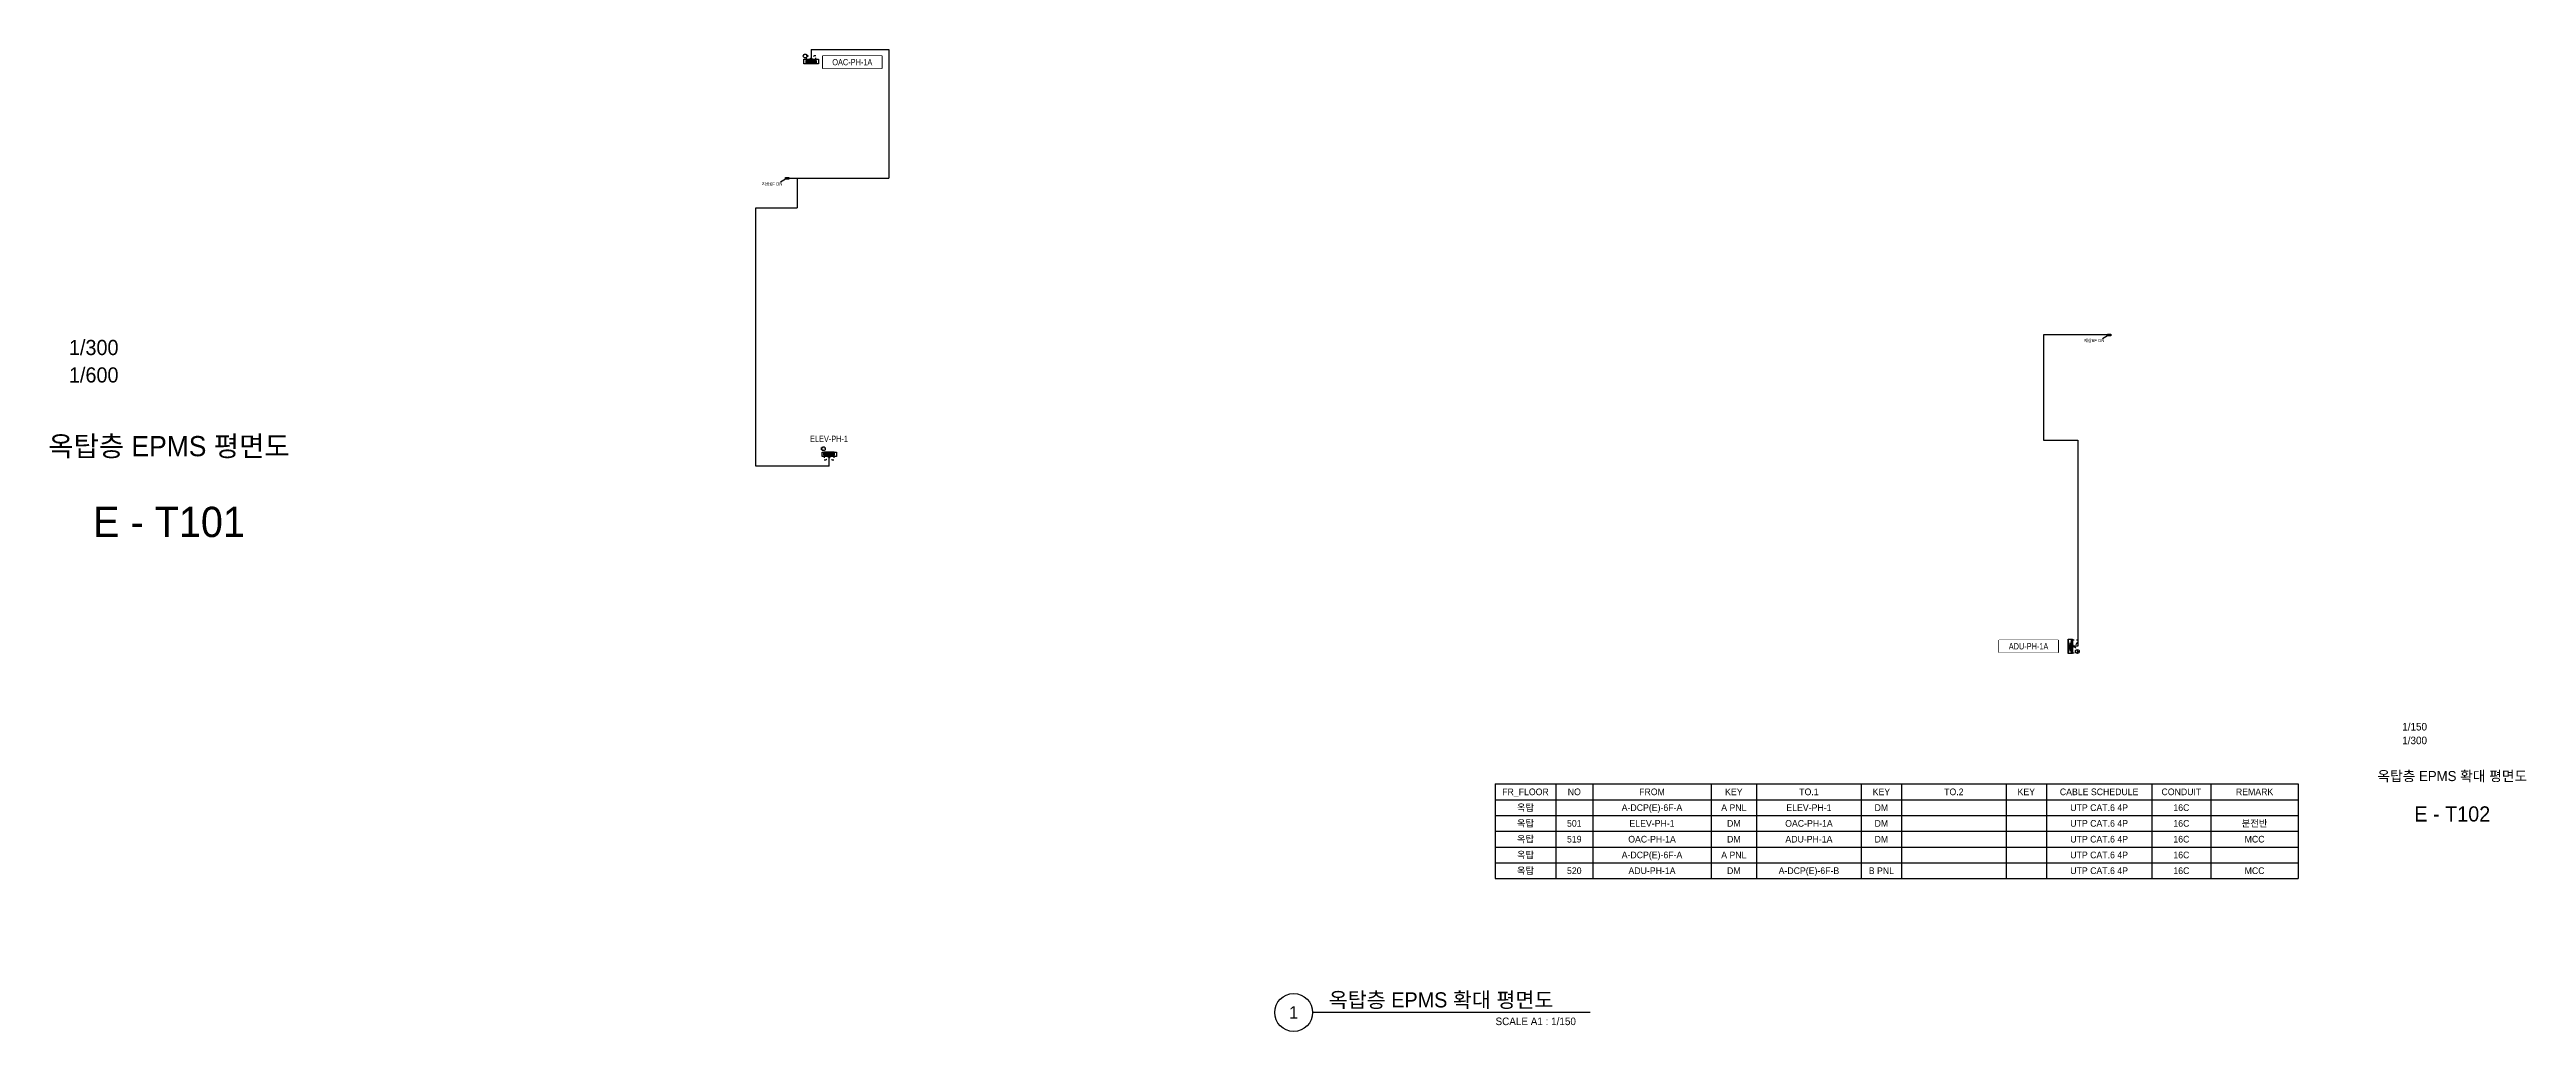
# Model space of a CAD drawing. Header units: millimetres. Extents: x 89450 to 753248, y -530175 to 1209785.
# Drawn here: x 226154 to 373335, y 895425 to 953746 of the extents above; entities that cross this region are included whole.
import ezdxf
from ezdxf.enums import TextEntityAlignment as Align

# ---------------------------------------------------------------- set-up
doc = ezdxf.new("R2010")
doc.units = ezdxf.units.MM
doc.header["$LTSCALE"] = 150
doc.linetypes.add('CONTINOUS', pattern=[0])
doc.linetypes.add('D1', pattern=[3, 1, -1, 1])
for name, color, linetype in [('------01 Distribution Panel', 3, 'Continuous'), ('------01 Motor Control Panel or Center', 4, 'Continuous'), ('-----29 Cable Schedule', 1, 'Continuous'), ('-----29 Indicator', 1, 'Continuous'), ('-----30 Text', 2, 'Continuous'), ('-----41 Drawing Title', 2, 'Continuous'), ('-----42 Drawing Number', 2, 'Continuous'), ('-----43 Drawing Scale', 3, 'Continuous'), ('-----99 EPMS CABLE DUCT', 4, 'Continuous'), ('-----99 EPMS CONDUIT', 4, 'Continuous'), ('-----99 EPMS DEVICE', 3, 'Continuous')]:
    doc.layers.add(name, color=color, linetype=linetype)
doc.styles.add('ELEC', font='')
doc.styles.get('ELEC').set_extended_font_data('Dotum')

# ---------------------------------------------------------------- blocks, each defined once
blk = doc.blocks.new('PNL3')
at = {"color": 161, "linetype": 'D1'}
for p, q in [((-200, 280), (-480, 280)), ((-200, -280), (-480, -280))]:
    blk.add_line(p, q, dxfattribs=at)
at = {"color": 161}
for p, q in [((-200, 276), (0, 76)), ((-200, 205), (0, 5)), ((-200, 135), (0, -65)), ((-200, 64), (0, -136)), ((-153, 300), (0, 147)), ((-83, 300), (0, 217)), ((-200, -7), (0, -207)), ((-200, -78), (0, -278)), ((-200, -148), (-48, -300)), ((-200, -219), (-119, -300))]:
    blk.add_line(p, q, dxfattribs=at)
blk.add_lwpolyline([(0, -300), (-200, -300), (-200, 300), (0, 300)], close=True, dxfattribs=at)
at = {"color": 161, "linetype": 'D1'}
for centre, start, end in [((-200, 280), 180, 270), ((-200, -280), 90, 180)]:
    blk.add_arc(centre, 280, start, end, dxfattribs=at)
blk = doc.blocks.new('MCP_EQUIPMENT-2')
at = {"color": 161}
for p, q in [((200, 400), (0, -400)), ((200, -400), (0, 400))]:
    blk.add_line(p, q, dxfattribs=at)
at = {"color": 161, "linetype": 'D1'}
for p, q in [((200, 380), (580, 380)), ((200, -380), (580, -380))]:
    blk.add_line(p, q, dxfattribs=at)
at = {"color": 161}
blk.add_lwpolyline([(200, 400), (0, 400), (0, -400), (200, -400)], close=True, dxfattribs=at)
at = {"color": 161, "linetype": 'D1'}
for centre, start, end in [((200, 380), 270, 0), ((200, -380), 0, 90)]:
    blk.add_arc(centre, 380, start, end, dxfattribs=at)

msp = doc.modelspace()

# ---------------------------------------------------------------- linework, layer by layer
at = {"layer": '------01 Motor Control Panel or Center', "linetype": 'CONTINOUS'}
msp.add_lwpolyline([(275607, 953370), (275607, 952630), (272104, 952630), (272104, 953370)], close=True, dxfattribs=at)
at = {"layer": '------01 Motor Control Panel or Center', "linetype": 'CONTINOUS', "elevation": 0}
msp.add_lwpolyline([(345500, 918670), (345500, 917930), (341997, 917930), (341997, 918670)], close=True, dxfattribs=at)
at = {"layer": '-----29 Cable Schedule'}
for p, q in [((312060, 910125), (312060, 909188)), ((312060, 910125), (359779, 910125)), ((315652, 910125), (315652, 909188)), ((317860, 910125), (317860, 909188)), ((324888, 910125), (324888, 909188)), ((327587, 910125), (327587, 909188)), ((333811, 910125), (333811, 909188)), ((336198, 910125), (336198, 909188)), ((342422, 910125), (342422, 909188)), ((344810, 910125), (344810, 909188)), ((351078, 910125), (351078, 909188)), ((354581, 910125), (354581, 909188)), ((359779, 910125), (359779, 909188)), ((312060, 909188), (312060, 904503)), ((312060, 909188), (359779, 909188)), ((312060, 909188), (359779, 909188)), ((312060, 908251), (359779, 908251)), ((315652, 909188), (315652, 904503)), ((317860, 909188), (317860, 904503)), ((324888, 909188), (324888, 904503)), ((327587, 909188), (327587, 904503)), ((333811, 909188), (333811, 904503)), ((336198, 909188), (336198, 904503)), ((342422, 909188), (342422, 904503)), ((344810, 909188), (344810, 904503)), ((351078, 909188), (351078, 904503)), ((354581, 909188), (354581, 904503)), ((359779, 909188), (359779, 904503)), ((312060, 907314), (359779, 907314)), ((312060, 906377), (359779, 906377)), ((312060, 905440), (359779, 905440)), ((312060, 904503), (359779, 904503))]:
    msp.add_line(p, q, dxfattribs=at)
at = {"layer": '-----29 Indicator'}
for centre in [(271058, 953366), (346648, 917996)]:
    msp.add_circle(centre, 114, dxfattribs=at)
at = {"layer": '-----41 Drawing Title', "color": 7}
msp.add_line((317695, 896550), (301205, 896550), dxfattribs=at)
msp.add_circle((300080, 896550), 1125, dxfattribs=at)
at = {"layer": '-----99 EPMS CABLE DUCT'}
for p, q in [((269993, 946100), (269587, 945866)), ((269903, 946140), (270083, 946060)), ((269903, 946060), (270083, 946140)), ((348545, 936800), (348139, 936566)), ((348455, 936840), (348635, 936760)), ((348455, 936760), (348635, 936840))]:
    msp.add_line(p, q, dxfattribs=at)
at = {"layer": '-----99 EPMS CABLE DUCT', "elevation": 0}
for points in [[(269587, 945866, 0, 70, 0), (269763, 945967, 40, 40, 0)], [(348139, 936566, 0, 70, 0), (348315, 936667, 40, 40, 0)]]:
    msp.add_lwpolyline(points, format="xyseb", dxfattribs=at)
for points in [[(269893, 946150), (270093, 946150), (270093, 946050), (269893, 946050)], [(269903, 946140), (270083, 946140), (270083, 946060), (269903, 946060)], [(348445, 936850), (348645, 936850), (348645, 936750), (348445, 936750)], [(348455, 936840), (348635, 936840), (348635, 936760), (348455, 936760)]]:
    msp.add_lwpolyline(points, close=True, dxfattribs=at)
msp.add_lwpolyline([(269993, 946100), (270576, 946100), (270576, 944345)], dxfattribs=at)
at = {"layer": '-----99 EPMS CABLE DUCT'}
for centre in [(269993, 946100), (269993, 946100), (348545, 936800)]:
    msp.add_circle(centre, 10, dxfattribs=at)
at = {"layer": '-----99 EPMS CONDUIT'}
for p, q in [((269993, 946100), (276017, 946100)), ((346687, 918300), (346370, 918300))]:
    msp.add_line(p, q, dxfattribs=at)
msp.add_arc((346370, 918300), 63.8, 30, 330, dxfattribs=at)

# ---------------------------------------------------------------- block references
at = {"layer": '------01 Motor Control Panel or Center', "rotation": 269.9999999999999}
msp.add_blockref('PNL3', (271404, 952900), dxfattribs=at)

# ---------------------------------------------------------------- texts
at = {"layer": '-----29 Indicator', "style": 'ELEC', "width": 0.6}
msp.add_text('519', height=150, dxfattribs=at).set_placement((271058, 953366), align=Align.MIDDLE_CENTER)
at = {"layer": '-----29 Indicator', "style": 'ELEC'}
msp.add_text('520', height=150, rotation=360, dxfattribs=at).set_placement((346648, 917996), align=Align.MIDDLE_CENTER)
at = {"layer": '-----30 Text', "style": 'ELEC'}
for s, p in [('FR_FLOOR', (313856, 909656)), ('NO', (316756, 909656)), ('FROM', (321374, 909656)), ('KEY', (326237, 909656)), ('TO.1', (330699, 909656)), ('KEY', (335005, 909656)), ('TO.2', (339310, 909656)), ('KEY', (343616, 909656)), ('CABLE SCHEDULE', (347944, 909656)), ('CONDUIT', (352830, 909656)), ('REMARK', (357180, 909656)), ('옥탑', (313856, 908719)), ('A-DCP(E)-6F-A', (321374, 908719)), ('A PNL', (326237, 908719)), ('ELEV-PH-1', (330699, 908719)), ('DM', (335005, 908719)), ('UTP CAT.6 4P', (347944, 908719)), ('16C', (352830, 908719)), ('옥탑', (313856, 907782)), ('옥탑', (313856, 906845)), ('501', (316756, 907782)), ('519', (316756, 906845)), ('OAC-PH-1A', (321374, 906845)), ('ELEV-PH-1', (321374, 907782)), ('DM', (326237, 907782)), ('DM', (326237, 906845)), ('ADU-PH-1A', (330699, 906845)), ('OAC-PH-1A', (330699, 907782)), ('DM', (335005, 907782)), ('DM', (335005, 906845)), ('UTP CAT.6 4P', (347944, 907782)), ('UTP CAT.6 4P', (347944, 906845)), ('16C', (352830, 907782)), ('16C', (352830, 906845)), ('분전반', (357180, 907782)), ('MCC', (357180, 906845)), ('옥탑', (313856, 905908)), ('옥탑', (313856, 904972)), ('520', (316756, 904972)), ('A-DCP(E)-6F-A', (321374, 905908)), ('ADU-PH-1A', (321374, 904972)), ('A PNL', (326237, 905908)), ('DM', (326237, 904972)), ('A-DCP(E)-6F-B', (330699, 904972)), ('B PNL', (335005, 904972)), ('UTP CAT.6 4P', (347944, 905908)), ('UTP CAT.6 4P', (347944, 904972)), ('16C', (352830, 905908)), ('16C', (352830, 904972)), ('MCC', (357180, 904972))]:
    msp.add_text(s, height=396.6, dxfattribs=at).set_placement(p, align=Align.MIDDLE_CENTER)
at = {"layer": '-----41 Drawing Title', "style": 'ELEC'}
for s, height, p in [('옥탑층 EPMS 평면도', 1200, (233250, 930190)), ('옥탑층 EPMS 확대 평면도', 600, (368925, 910595))]:
    msp.add_text(s, height=height, dxfattribs=at).set_placement(p, align=Align.MIDDLE_CENTER)
at = {"layer": '-----41 Drawing Title', "color": 2, "style": 'ELEC'}
msp.add_text('옥탑층 EPMS 확대 평면도', height=900, dxfattribs=at).set_placement((302163, 896850))
at = {"layer": '-----41 Drawing Title', "color": 7, "style": 'ELEC'}
msp.add_text('1', height=750, dxfattribs=at).set_placement((300080, 896550), align=Align.MIDDLE)
at = {"layer": '-----41 Drawing Title', "style": 'ELEC'}
msp.add_text('SCALE A1 : 1/150', height=450, dxfattribs=at).set_placement((316853, 895800), align=Align.RIGHT)
at = {"layer": '-----42 Drawing Number', "style": 'ELEC'}
for s, height, p in [('E - T101', 1800, (233250, 925690)), ('E - T102', 900, (368925, 908345))]:
    msp.add_text(s, height=height, dxfattribs=at).set_placement(p, align=Align.MIDDLE_CENTER)
at = {"layer": '-----43 Drawing Scale', "style": 'ELEC'}
for s, height, p in [('1/300', 900, (228779, 936050)), ('1/600', 900, (228779, 934420)), ('1/150', 450, (366690, 913525)), ('1/300', 450, (366690, 912710))]:
    msp.add_text(s, height=height, dxfattribs=at).set_placement(p, align=Align.MIDDLE_CENTER)
at = {"layer": '-----99 EPMS CABLE DUCT', "style": 'ELEC'}
for p in [(268474, 945669), (347026, 936369)]:
    msp.add_text('지상6F DN', height=187.7, dxfattribs=at).set_placement(p)

# ---------------------------------------------------------------- wipeouts: each hides what was drawn before it
msp.add_wipeout([(270721, 930990), (274224, 930990), (274224, 930250), (270721, 930250)]).dxf.layer = '------01 Distribution Panel'

# ---------------------------------------------------------------- next in the draw order: linework, layer by layer
at = {"layer": '-----29 Indicator'}
msp.add_circle((272135, 930037), 114, dxfattribs=at)
at = {"layer": '-----99 EPMS CABLE DUCT'}
msp.add_lwpolyline([(272486, 928994), (268128, 928994), (268128, 944345), (270576, 944345)], dxfattribs=at)
at = {"layer": '-----99 EPMS CONDUIT'}
msp.add_line((272486, 928994), (272486, 929571), dxfattribs=at)
msp.add_arc((272486, 929571), 63.8, 300, 240, dxfattribs=at)
at = {"layer": '-----99 EPMS DEVICE', "color": 2}
msp.add_lwpolyline([(272916, 929571), (272056, 929571), (272056, 929841), (272916, 929841)], close=True, dxfattribs=at)

# ---------------------------------------------------------------- next in the draw order: block references
at = {"layer": '------01 Distribution Panel', "rotation": 89.99999999999993}
msp.add_blockref('PNL3', (272472, 929850), dxfattribs=at)

# ---------------------------------------------------------------- next in the draw order: texts
at = {"layer": '------01 Distribution Panel', "linetype": 'CONTINOUS', "style": 'ELEC', "width": 0.8}
msp.add_text('ELEV-PH-1', height=375, dxfattribs=at).set_placement((272472, 930620), align=Align.MIDDLE)
at = {"layer": '-----29 Indicator', "style": 'ELEC'}
msp.add_text('501', height=150, rotation=360, dxfattribs=at).set_placement((272135, 930037), align=Align.MIDDLE_CENTER)
at = {"layer": '-----99 EPMS DEVICE', "color": 2, "style": 'ELEC', "width": 0.9}
msp.add_text('DM', height=168, dxfattribs=at).set_placement((272477, 929705), align=Align.MIDDLE)

# ---------------------------------------------------------------- next in the draw order: wipeouts: each hides what was drawn before it
at = {"color": 1}
for points in [[(272104, 953370), (275607, 953370), (275607, 952630), (272104, 952630)], [(341997, 918670), (345500, 918670), (345500, 917930), (341997, 917930)]]:
    msp.add_wipeout(points, dxfattribs=at).dxf.layer = '------01 Motor Control Panel or Center'

# ---------------------------------------------------------------- next in the draw order: linework, layer by layer
at = {"layer": '-----99 EPMS CABLE DUCT', "elevation": 0}
msp.add_lwpolyline([(348445, 936800), (344644, 936800), (344644, 930539), (346687, 930539), (346687, 918300)], dxfattribs=at)
at = {"layer": '-----99 EPMS CONDUIT'}
for p, q in [((271409, 953746), (271409, 953170)), ((271409, 953746), (276017, 953746)), ((276017, 953746), (276017, 946100))]:
    msp.add_line(p, q, dxfattribs=at)
msp.add_arc((271409, 953170), 63.8, 300, 240, dxfattribs=at)
at = {"layer": '-----99 EPMS DEVICE', "color": 2}
msp.add_lwpolyline([(271839, 952900), (270979, 952900), (270979, 953170), (271839, 953170)], close=True, dxfattribs=at)
at = {"layer": '-----99 EPMS DEVICE', "color": 2, "elevation": 0}
msp.add_lwpolyline([(346370, 918730), (346370, 917870), (346100, 917870), (346100, 918730)], close=True, dxfattribs=at)

# ---------------------------------------------------------------- next in the draw order: block references
at = {"layer": '------01 Motor Control Panel or Center'}
msp.add_blockref('MCP_EQUIPMENT-2', (346100, 918300), dxfattribs=at)

# ---------------------------------------------------------------- next in the draw order: texts
at = {"layer": '------01 Motor Control Panel or Center', "linetype": 'CONTINOUS', "style": 'ELEC', "width": 0.8}
for s, p in [('OAC-PH-1A', (273855, 953000)), ('ADU-PH-1A', (343748, 918300))]:
    msp.add_text(s, height=375, dxfattribs=at).set_placement(p, align=Align.MIDDLE)
at = {"layer": '-----99 EPMS DEVICE', "color": 2, "style": 'ELEC', "width": 0.9}
msp.add_text('DM', height=168, dxfattribs=at).set_placement((271400, 953034), align=Align.MIDDLE)
msp.add_text('DM', height=168, rotation=90, dxfattribs=at).set_placement((346235, 918291), align=Align.MIDDLE)

doc.saveas('drawing.dxf')
